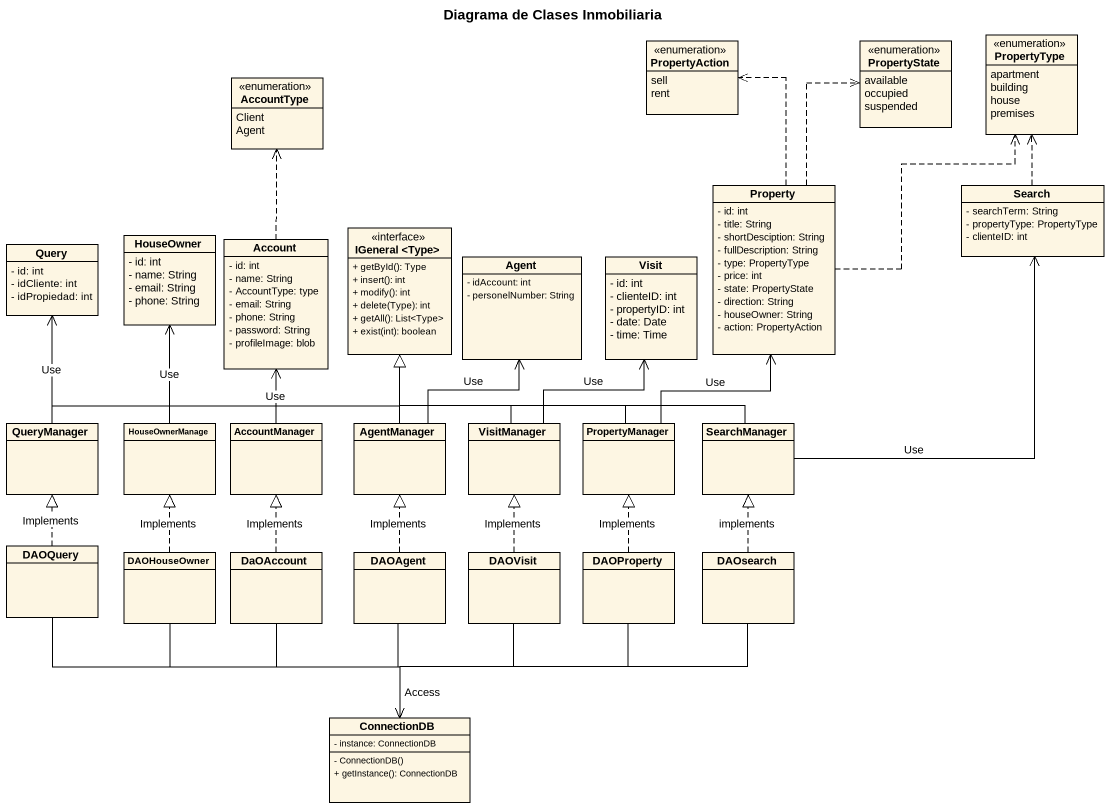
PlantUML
@startuml
title Diagrama de Clases Inmobiliaria
hide circle
hide empty members
skinparam classAttributeIconSize 0
enum PropertyAction {
  sell
  rent
}
enum PropertyState {
  available
  occupied
  suspended
}
enum PropertyType {
  apartment
  building
  house
  premises
}
enum AccountType {
  Client
  Agent
}
class Property {
  - id: int
  - title: String
  - shortDesciption: String
  - fullDescription: String
  - type: PropertyType
  - price: int
  - state: PropertyState
  - direction: String
  - houseOwner: String
  - action: PropertyAction
}
class Search {
  - searchTerm: String
  - propertyType: PropertyType
  - clienteID: int
}
class "IGeneral <Type>" as IGeneral_Type <<interface>> {
  + getById(): Type
  + insert(): int
  + modify(): int
  + delete(Type): int
  + getAll(): List<Type>
  + exist(int): boolean
}
class Query {
  - id: int
  - idCliente: int
  - idPropiedad: int
}
class HouseOwner {
  - id: int
  - name: String
  - email: String
  - phone: String
}
class Account {
  - id: int
  - name: String
  - AccountType: type
  - email: String
  - phone: String
  - password: String
  - profileImage: blob
}
class "Agent" as Agent_ {
  - idAccount: int
  - personelNumber: String
}
class Visit {
  - id: int
  - clienteID: int
  - propertyID: int
  - date: Date
  - time: Time
}
class QueryManager
class HouseOwnerManage
class AccountManager
class AgentManager
class VisitManager
class PropertyManager
class SearchManager
class DAOQuery
class DAOHouseOwner
class DaOAccount
class DAOAgent
class DAOVisit
class DAOProperty
class DAOsearch
class ConnectionDB {
  - instance: ConnectionDB
  - ConnectionDB()
  + getInstance(): ConnectionDB
}
Property .up.> PropertyAction
Property .up.> PropertyState
Property .up.> PropertyType
Search .up.> PropertyType
Account .up.> AccountType
QueryManager -right-|> IGeneral_Type
QueryManager -up-> Query : Use
HouseOwnerManage -up-|> IGeneral_Type
HouseOwnerManage -up-> HouseOwner : Use
AccountManager -up-|> IGeneral_Type
AccountManager -up-> Account : Use
AgentManager -up-|> IGeneral_Type
AgentManager -up-> Agent_ : Use
VisitManager -up-|> IGeneral_Type
VisitManager -up-> Visit : Use
PropertyManager -up-> Property : Use
PropertyManager -up-|> IGeneral_Type
SearchManager -up-> Search : Use
SearchManager -left-|> IGeneral_Type
DAOQuery .up.|> QueryManager : Implements
DAOQuery -right- ConnectionDB
DAOHouseOwner .up.|> HouseOwnerManage : Implements
DAOHouseOwner -- ConnectionDB
DaOAccount .up.|> AccountManager : Implements
DaOAccount -- ConnectionDB
DAOAgent .up.|> AgentManager : Implements
DAOAgent -- ConnectionDB : Access
DAOVisit .up.|> VisitManager : Implements
DAOVisit -- ConnectionDB
DAOProperty .up.|> PropertyManager : Implements
DAOProperty -- ConnectionDB
DAOsearch .up.|> SearchManager : implements
DAOsearch -left-> ConnectionDB
@enduml
